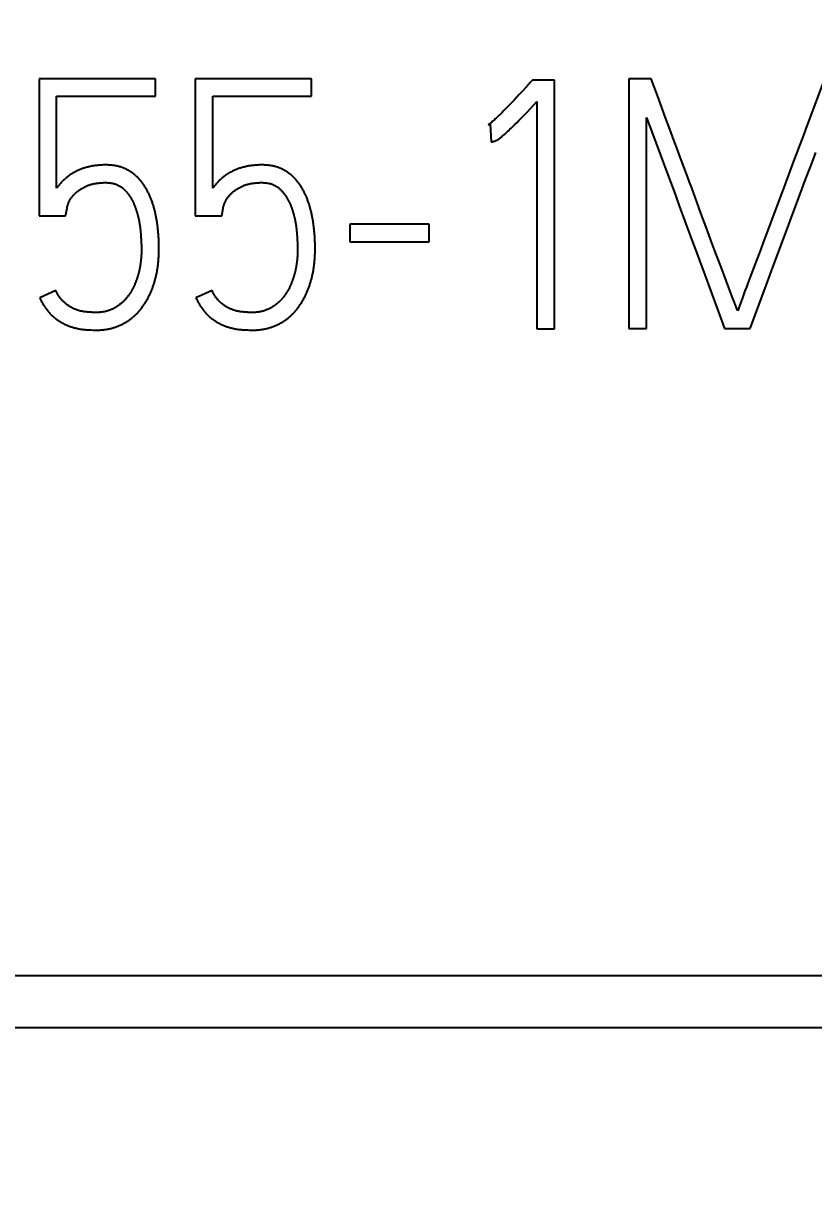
# Model space of a CAD drawing. Extents: x 0 to 420, y 0 to 297.
# Drawn here: x 127.45 to 132.51, y 168.57 to 176.15 of the extents above; entities that cross this region are included whole.
import ezdxf
from ezdxf.enums import TextEntityAlignment as Align

# ---------------------------------------------------------------- set-up
doc = ezdxf.new("R2010")
doc.units = 0
doc.header["$LTSCALE"] = 23.1
for name, color, linetype in [('10000_FRONT', 7, 'CONTINUOUS'), ('10100_DIM_FRONT', 7, 'CONTINUOUS'), ('10500_FRONT_LABELING', 7, 'CONTINUOUS')]:
    doc.layers.add(name, color=color, linetype=linetype)
doc.dimstyles.get("Standard").update_dxf_attribs({"dimtxt": 2.5, "dimasz": 2.5, "dimexe": 1.25, "dimexo": 0.625, "dimtad": 1, "dimcen": 2.5, "dimazin": 3, "dimtfac": 1, "dimtmove": 0, "dimatfit": 3})

# ---------------------------------------------------------------- blocks, each defined once
blk = doc.blocks.new('*D0')
at = {"layer": '10100_DIM_FRONT', "linetype": 'CONTINUOUS'}
for p, q in [((107.530749, 192.195968), (107.530749, 134.211085)), ((143.030749, 192.195968), (143.030749, 134.211085)), ((107.530749, 136.211085), (125.280749, 136.211085)), ((143.030749, 136.211085), (125.280749, 136.211085))]:
    blk.add_line(p, q, dxfattribs=at)
for points in [[(111.030749, 136.711085), (107.530749, 136.211085), (111.030749, 135.711085)], [(139.530749, 135.711085), (143.030749, 136.211085), (139.530749, 136.711085)]]:
    blk.add_solid(points, dxfattribs=at)
blk.add_text('35,5', height=3.5, dxfattribs=at).set_placement((121.450091, 137.086085), (130.950091, 137.086085), align=Align.FIT)
blk = doc.blocks.new('*D1')
at = {"layer": '10100_DIM_FRONT', "linetype": 'CONTINUOUS'}
for p, q in [((143.030749, 192.195968), (143.030749, 124.458443)), ((99.530757, 151.746968), (99.530757, 124.458443)), ((99.530757, 126.458443), (121.280753, 126.458443)), ((143.030749, 126.458443), (121.280753, 126.458443))]:
    blk.add_line(p, q, dxfattribs=at)
for points in [[(103.030757, 126.958443), (99.530757, 126.458443), (103.030757, 125.958443)], [(139.530749, 125.958443), (143.030749, 126.458443), (139.530749, 126.958443)]]:
    blk.add_solid(points, dxfattribs=at)
blk.add_text('43,5', height=3.5, dxfattribs=at).set_placement((117.247464, 127.333443), (126.997464, 127.333443), align=Align.FIT)

msp = doc.modelspace()

# ---------------------------------------------------------------- linework, layer by layer
at = {"layer": '10000_FRONT', "color": 7, "linetype": 'CONTINUOUS'}
for p, q in [((107.5307, 170.0495), (143.0307, 170.0495)), ((107.5307, 169.7165), (143.0307, 169.7165))]:
    msp.add_line(p, q, dxfattribs=at)
at = {"layer": '10500_FRONT_LABELING', "color": 7, "linetype": 'CONTINUOUS'}
for p, q in [((127.5463, 175.797), (127.5463, 174.9182)), ((128.292, 175.797), (127.5463, 175.797)), ((128.292, 175.686), (128.292, 175.797)), ((128.5472, 175.797), (128.5472, 174.9182)), ((129.2928, 175.797), (128.5472, 175.797)), ((129.2928, 175.686), (129.2928, 175.797)), ((131.326, 175.797), (131.326, 174.197)), ((131.4693, 175.797), (131.326, 175.797)), ((131.5092, 175.6894), (131.4693, 175.797)), ((132.5799, 175.797), (132.4674, 175.4944)), ((130.708, 175.7881), (130.6923, 175.7703)), ((130.849, 175.7881), (130.708, 175.7881)), ((130.849, 174.1947), (130.849, 175.7881)), ((127.6583, 175.0957), (127.6583, 175.686)), ((127.6583, 175.686), (128.292, 175.686)), ((128.6592, 175.0957), (128.6592, 175.686)), ((128.6592, 175.686), (129.2928, 175.686)), ((130.5756, 175.6446), (130.5601, 175.6284)), ((130.591, 175.6608), (130.5756, 175.6446)), ((130.6063, 175.6771), (130.591, 175.6608)), ((130.6216, 175.6935), (130.6063, 175.6771)), ((130.6368, 175.7099), (130.6216, 175.6935)), ((130.6973, 175.6083), (130.7371, 175.6505)), ((130.7371, 175.6505), (130.7371, 174.1947)), ((130.5342, 175.6016), (130.5237, 175.5909)), ((130.5446, 175.6123), (130.5342, 175.6016)), ((130.5601, 175.6284), (130.5446, 175.6123)), ((130.65, 175.5589), (130.6719, 175.5816)), ((130.6719, 175.5816), (130.6973, 175.6083)), ((130.4236, 175.5018), (130.437, 175.5063)), ((130.437, 175.5063), (130.4438, 175.3931)), ((130.5795, 175.4879), (130.5871, 175.4952)), ((130.5871, 175.4952), (130.5983, 175.5063)), ((130.5983, 175.5063), (130.6095, 175.5175)), ((130.6095, 175.5175), (130.6206, 175.5287)), ((130.6206, 175.5287), (130.6354, 175.5437)), ((130.6354, 175.5437), (130.65, 175.5589)), ((131.4402, 174.197), (131.4402, 175.5484)), ((132.4674, 175.4944), (132.4391, 175.4188)), ((130.5567, 175.466), (130.5643, 175.4733)), ((130.5643, 175.4733), (130.572, 175.4805)), ((130.572, 175.4805), (130.5795, 175.4879)), ((131.6154, 175.4025), (131.5888, 175.4742)), ((132.4391, 175.4188), (132.4202, 175.3684)), ((131.4988, 175.3879), (131.5758, 175.182)), ((131.6355, 175.3487), (131.6154, 175.4025)), ((131.6556, 175.295), (131.6355, 175.3487)), ((132.4202, 175.3684), (132.4013, 175.3181)), ((131.7027, 175.1697), (131.6556, 175.295)), ((132.3822, 175.2678), (132.325, 175.1168)), ((132.4013, 175.3181), (132.3822, 175.2678)), ((132.4894, 175.2316), (132.5067, 175.2775)), ((132.5067, 175.2775), (132.524, 175.3234)), ((132.4549, 175.1397), (132.4894, 175.2316)), ((131.5758, 175.182), (131.5929, 175.1363)), ((131.5929, 175.1363), (131.6098, 175.0904)), ((131.716, 175.1339), (131.7027, 175.1697)), ((131.7292, 175.098), (131.716, 175.1339)), ((132.325, 175.1168), (132.306, 175.0665)), ((132.4376, 175.0937), (132.4549, 175.1397)), ((131.6098, 175.0904), (131.6267, 175.0446)), ((131.6267, 175.0446), (131.6519, 174.9758)), ((131.7423, 175.062), (131.7292, 175.098)), ((131.7617, 175.008), (131.7423, 175.062)), ((132.306, 175.0665), (132.1931, 174.7641)), ((132.3946, 174.9788), (132.4376, 175.0937)), ((127.7165, 174.9182), (127.7255, 174.967)), ((128.7174, 174.9182), (128.7264, 174.967)), ((131.6519, 174.9758), (131.6771, 174.9071)), ((131.7747, 174.9721), (131.7617, 175.008)), ((131.7878, 174.9361), (131.7747, 174.9721)), ((132.3688, 174.9098), (132.3946, 174.9788)), ((127.5463, 174.9182), (127.7165, 174.9182)), ((128.5472, 174.9182), (128.7174, 174.9182)), ((131.6771, 174.9071), (131.6941, 174.8613)), ((131.801, 174.9003), (131.7878, 174.9361)), ((131.8209, 174.8464), (131.801, 174.9003)), ((132.3517, 174.8638), (132.3688, 174.9098)), ((128.1958, 174.8232), (128.1966, 174.8143)), ((128.1966, 174.8143), (128.1974, 174.8053)), ((129.1966, 174.8232), (129.1975, 174.8143)), ((129.1975, 174.8143), (129.1983, 174.8053)), ((129.5369, 174.8649), (129.5369, 174.7518)), ((130.0474, 174.8649), (129.5369, 174.8649)), ((130.0474, 174.7518), (130.0474, 174.8649)), ((131.6941, 174.8613), (131.7198, 174.7927)), ((131.8409, 174.7927), (131.8209, 174.8464)), ((132.3177, 174.7717), (132.3517, 174.8638)), ((128.1974, 174.8053), (128.1981, 174.7964)), ((128.1981, 174.7964), (128.1988, 174.7875)), ((128.1988, 174.7875), (128.1994, 174.7785)), ((128.1994, 174.7785), (128.2, 174.7696)), ((128.2, 174.7696), (128.2005, 174.7607)), ((128.2005, 174.7607), (128.201, 174.7517)), ((128.201, 174.7517), (128.2015, 174.7428)), ((129.1983, 174.8053), (129.199, 174.7964)), ((129.199, 174.7964), (129.1997, 174.7875)), ((129.1997, 174.7875), (129.2003, 174.7785)), ((129.2003, 174.7785), (129.2009, 174.7696)), ((129.2009, 174.7696), (129.2014, 174.7607)), ((129.2014, 174.7607), (129.2019, 174.7517)), ((129.2019, 174.7517), (129.2023, 174.7428)), ((129.5369, 174.7518), (130.0474, 174.7518)), ((131.7198, 174.7927), (131.7283, 174.7698)), ((131.7283, 174.7698), (131.7453, 174.724)), ((131.861, 174.7389), (131.8409, 174.7927)), ((131.8879, 174.6673), (131.861, 174.7389)), ((132.1931, 174.7641), (132.1647, 174.6885)), ((132.3005, 174.7257), (132.3177, 174.7717)), ((128.3144, 174.7146), (128.3143, 174.7257)), ((129.3153, 174.7146), (129.3152, 174.7257)), ((131.7453, 174.724), (131.7621, 174.6781)), ((131.9148, 174.5957), (131.8879, 174.6673)), ((132.1647, 174.6885), (132.1458, 174.6382)), ((132.2401, 174.5649), (132.3005, 174.7257)), ((131.9893, 174.399), (131.9148, 174.5957)), ((132.1458, 174.6382), (132.1078, 174.5375)), ((131.8125, 174.5406), (131.9226, 174.2428)), ((132.1078, 174.5375), (132.0889, 174.4871)), ((132.2143, 174.4959), (132.2401, 174.5649)), ((127.6538, 174.4389), (127.5508, 174.3923)), ((128.6547, 174.4389), (128.5517, 174.3923)), ((132.1801, 174.404), (132.2143, 174.4959)), ((132.0029, 174.3633), (131.9893, 174.399)), ((132.1372, 174.289), (132.1801, 174.404)), ((132.0335, 174.3355), (132.0246, 174.3101)), ((132.1029, 174.197), (132.1372, 174.289)), ((131.9226, 174.2428), (131.9395, 174.197)), ((127.8699, 174.1873), (127.881, 174.1867)), ((127.881, 174.1867), (127.892, 174.1863)), ((128.8708, 174.1873), (128.8818, 174.1867)), ((128.8818, 174.1867), (128.8929, 174.1863)), ((130.7371, 174.1947), (130.849, 174.1947)), ((131.326, 174.197), (131.4402, 174.197)), ((131.9395, 174.197), (132.1029, 174.197))]:
    msp.add_line(p, q, dxfattribs=at)
for points in [[(130.6823, 175.7592), (130.6722, 175.7482), (130.6368, 175.7099)], [(130.6923, 175.7703), (130.6873, 175.7648), (130.6823, 175.7592)], [(131.5888, 175.4742), (131.5557, 175.5639), (131.549, 175.5818), (131.5092, 175.6894)], [(130.5237, 175.5909), (130.5132, 175.5804), (130.5079, 175.5751), (130.5026, 175.5699), (130.4972, 175.5647), (130.4918, 175.5596), (130.4864, 175.5545), (130.481, 175.5494), (130.4755, 175.5443), (130.4699, 175.5394), (130.4644, 175.5344), (130.4588, 175.5295), (130.4531, 175.5247), (130.4474, 175.5198), (130.4417, 175.5151), (130.4358, 175.5105), (130.4298, 175.506), (130.4267, 175.5039), (130.4236, 175.5018)], [(131.4402, 175.5484), (131.4483, 175.5254), (131.4566, 175.5024), (131.4649, 175.4795), (131.4733, 175.4565), (131.4818, 175.4336), (131.4988, 175.3879)], [(130.4438, 175.3931), (130.4464, 175.3932), (130.4491, 175.3934), (130.4517, 175.3938), (130.4543, 175.3942), (130.4595, 175.3953), (130.4621, 175.396), (130.4646, 175.3967), (130.4671, 175.3975), (130.4697, 175.3984), (130.4721, 175.3994), (130.4745, 175.4005), (130.4792, 175.403), (130.4837, 175.4057), (130.4881, 175.4086), (130.4924, 175.4116), (130.4967, 175.4147), (130.501, 175.4179), (130.5051, 175.4211), (130.5093, 175.4243), (130.5134, 175.4277), (130.5174, 175.431), (130.5215, 175.4344), (130.5255, 175.4378), (130.5294, 175.4413), (130.5334, 175.4447), (130.5373, 175.4483), (130.5412, 175.4518), (130.5451, 175.4553), (130.549, 175.4589), (130.5567, 175.466)], [(128.3143, 174.7257), (128.3142, 174.7312), (128.3141, 174.7368), (128.314, 174.7423), (128.3138, 174.7478), (128.3137, 174.7534), (128.3135, 174.7589), (128.3132, 174.7644), (128.313, 174.77), (128.3127, 174.7755), (128.3124, 174.781), (128.312, 174.7865), (128.3117, 174.792), (128.3113, 174.7975), (128.3109, 174.803), (128.3104, 174.8086), (128.31, 174.8141), (128.3095, 174.8196), (128.3089, 174.8251), (128.3084, 174.8306), (128.3078, 174.8361), (128.3072, 174.8415), (128.3065, 174.847), (128.3059, 174.8525), (128.3052, 174.858), (128.3044, 174.8635), (128.3037, 174.869), (128.3029, 174.8744), (128.3021, 174.8799), (128.3012, 174.8854), (128.3003, 174.8908), (128.2994, 174.8963), (128.2984, 174.9018), (128.2974, 174.9072), (128.2964, 174.9127), (128.2953, 174.9181), (128.2942, 174.9236), (128.2931, 174.929), (128.2919, 174.9345), (128.2907, 174.9399), (128.2894, 174.9453), (128.2881, 174.9508), (128.2867, 174.9562), (128.2853, 174.9616), (128.2838, 174.967), (128.2823, 174.9724), (128.2808, 174.9777), (128.2792, 174.9831), (128.2776, 174.9884), (128.2759, 174.9937), (128.2742, 174.999), (128.2724, 175.0043), (128.2706, 175.0095), (128.2687, 175.0148), (128.2668, 175.02), (128.2648, 175.0252), (128.2627, 175.0304), (128.2606, 175.0355), (128.2585, 175.0407), (128.2563, 175.0458), (128.254, 175.0509), (128.2517, 175.0559), (128.2493, 175.061), (128.2468, 175.066), (128.2443, 175.071), (128.2417, 175.076), (128.2391, 175.0809), (128.2364, 175.0858), (128.2336, 175.0907), (128.2308, 175.0955), (128.2279, 175.1002), (128.225, 175.1049), (128.222, 175.1096), (128.2189, 175.1142), (128.2158, 175.1188), (128.2126, 175.1233), (128.2094, 175.1278), (128.206, 175.1322), (128.2026, 175.1366), (128.1992, 175.1409), (128.1957, 175.1451), (128.192, 175.1493), (128.1884, 175.1534), (128.1846, 175.1575), (128.1808, 175.1615), (128.1769, 175.1655), (128.1728, 175.1693), (128.1688, 175.1731), (128.1646, 175.1769), (128.1603, 175.1806), (128.156, 175.1841), (128.1515, 175.1876), (128.1471, 175.191), (128.1425, 175.1943), (128.1379, 175.1975), (128.1333, 175.2006), (128.1286, 175.2036), (128.1238, 175.2065), (128.119, 175.2093), (128.1141, 175.2119), (128.1092, 175.2145), (128.1042, 175.217), (128.0991, 175.2194), (128.094, 175.2217), (128.0888, 175.2238), (128.0835, 175.2259), (128.0782, 175.2278), (128.0729, 175.2297), (128.0676, 175.2314), (128.0622, 175.2329), (128.0568, 175.2344), (128.0514, 175.2358), (128.0459, 175.237), (128.0404, 175.2381), (128.035, 175.2392), (128.0294, 175.2401), (128.0239, 175.2409), (128.0184, 175.2417), (128.0128, 175.2423), (128.0072, 175.2429), (128.0016, 175.2433), (127.996, 175.2437), (127.9904, 175.244), (127.9848, 175.2442), (127.9792, 175.2444), (127.9736, 175.2444), (127.968, 175.2444), (127.9624, 175.2443), (127.9568, 175.2442), (127.9513, 175.244), (127.9457, 175.2437), (127.9402, 175.2433), (127.9346, 175.243), (127.9291, 175.2425), (127.9235, 175.242), (127.918, 175.2415), (127.9125, 175.2409), (127.907, 175.2402), (127.9015, 175.2395), (127.896, 175.2387), (127.8905, 175.2378), (127.885, 175.2368), (127.8796, 175.2358), (127.8741, 175.2347), (127.8686, 175.2335), (127.8632, 175.2322), (127.8578, 175.2309), (127.8523, 175.2294), (127.8469, 175.2279), (127.8415, 175.2264), (127.8361, 175.2247), (127.8308, 175.223), (127.8254, 175.2212), (127.8201, 175.2194), (127.8149, 175.2174), (127.8097, 175.2154), (127.8045, 175.2133), (127.7994, 175.2111), (127.7943, 175.2088), (127.7893, 175.2064), (127.7843, 175.2039), (127.7793, 175.2014), (127.7744, 175.1988), (127.7696, 175.196), (127.7648, 175.1932), (127.76, 175.1904), (127.7552, 175.1874), (127.7505, 175.1844), (127.7459, 175.1813), (127.7412, 175.1781), (127.7366, 175.1748), (127.7321, 175.1715), (127.7276, 175.1681), (127.7232, 175.1646), (127.7189, 175.1611), (127.7146, 175.1574), (127.7104, 175.1538), (127.7063, 175.15), (127.7022, 175.1462), (127.6982, 175.1424), (127.6942, 175.1384), (127.6903, 175.1345)], [(129.3152, 174.7257), (129.3151, 174.7312), (129.315, 174.7368), (129.3149, 174.7423), (129.3147, 174.7478), (129.3145, 174.7534), (129.3143, 174.7589), (129.3141, 174.7644), (129.3139, 174.77), (129.3136, 174.7755), (129.3133, 174.781), (129.3129, 174.7865), (129.3126, 174.792), (129.3122, 174.7975), (129.3118, 174.803), (129.3113, 174.8086), (129.3108, 174.8141), (129.3103, 174.8196), (129.3098, 174.8251), (129.3093, 174.8306), (129.3087, 174.8361), (129.3081, 174.8415), (129.3074, 174.847), (129.3068, 174.8525), (129.3061, 174.858), (129.3053, 174.8635), (129.3046, 174.869), (129.3038, 174.8744), (129.3029, 174.8799), (129.3021, 174.8854), (129.3012, 174.8908), (129.3003, 174.8963), (129.2993, 174.9018), (129.2983, 174.9072), (129.2973, 174.9127), (129.2962, 174.9181), (129.2951, 174.9236), (129.294, 174.929), (129.2928, 174.9345), (129.2915, 174.9399), (129.2903, 174.9453), (129.2889, 174.9508), (129.2876, 174.9562), (129.2862, 174.9616), (129.2847, 174.967), (129.2832, 174.9724), (129.2817, 174.9777), (129.2801, 174.9831), (129.2785, 174.9884), (129.2768, 174.9937), (129.2751, 174.999), (129.2733, 175.0043), (129.2714, 175.0095), (129.2696, 175.0148), (129.2676, 175.02), (129.2657, 175.0252), (129.2636, 175.0304), (129.2615, 175.0355), (129.2594, 175.0407), (129.2572, 175.0458), (129.2549, 175.0509), (129.2526, 175.0559), (129.2502, 175.061), (129.2477, 175.066), (129.2452, 175.071), (129.2426, 175.076), (129.24, 175.0809), (129.2373, 175.0858), (129.2345, 175.0907), (129.2317, 175.0955), (129.2288, 175.1002), (129.2259, 175.1049), (129.2229, 175.1096), (129.2198, 175.1142), (129.2167, 175.1188), (129.2135, 175.1233), (129.2102, 175.1278), (129.2069, 175.1322), (129.2035, 175.1366), (129.2001, 175.1409), (129.1965, 175.1451), (129.1929, 175.1493), (129.1892, 175.1534), (129.1855, 175.1575), (129.1817, 175.1615), (129.1777, 175.1655), (129.1737, 175.1693), (129.1696, 175.1731), (129.1655, 175.1769), (129.1612, 175.1806), (129.1569, 175.1841), (129.1524, 175.1876), (129.148, 175.191), (129.1434, 175.1943), (129.1388, 175.1975), (129.1342, 175.2006), (129.1295, 175.2036), (129.1247, 175.2065), (129.1199, 175.2093), (129.115, 175.2119), (129.1101, 175.2145), (129.105, 175.217), (129.1, 175.2194), (129.0948, 175.2217), (129.0897, 175.2238), (129.0844, 175.2259), (129.0791, 175.2278), (129.0738, 175.2297), (129.0684, 175.2314), (129.0631, 175.2329), (129.0577, 175.2344), (129.0522, 175.2358), (129.0468, 175.237), (129.0413, 175.2381), (129.0358, 175.2392), (129.0303, 175.2401), (129.0248, 175.2409), (129.0193, 175.2417), (129.0137, 175.2423), (129.0081, 175.2429), (129.0025, 175.2433), (128.9969, 175.2437), (128.9913, 175.244), (128.9857, 175.2442), (128.9801, 175.2444), (128.9745, 175.2444), (128.9689, 175.2444), (128.9633, 175.2443), (128.9577, 175.2442), (128.9521, 175.244), (128.9466, 175.2437), (128.941, 175.2433), (128.9355, 175.243), (128.93, 175.2425), (128.9244, 175.242), (128.9189, 175.2415), (128.9134, 175.2409), (128.9079, 175.2402), (128.9024, 175.2395), (128.8969, 175.2387), (128.8914, 175.2378), (128.8859, 175.2368), (128.8804, 175.2358), (128.875, 175.2347), (128.8695, 175.2335), (128.8641, 175.2322), (128.8586, 175.2309), (128.8532, 175.2294), (128.8478, 175.2279), (128.8424, 175.2264), (128.837, 175.2247), (128.8316, 175.223), (128.8263, 175.2212), (128.821, 175.2194), (128.8158, 175.2174), (128.8106, 175.2154), (128.8054, 175.2133), (128.8003, 175.2111), (128.7952, 175.2088), (128.7902, 175.2064), (128.7852, 175.2039), (128.7802, 175.2014), (128.7753, 175.1988), (128.7705, 175.196), (128.7656, 175.1932), (128.7609, 175.1904), (128.7561, 175.1874), (128.7514, 175.1844), (128.7467, 175.1813), (128.7421, 175.1781), (128.7375, 175.1748), (128.733, 175.1715), (128.7285, 175.1681), (128.7241, 175.1646), (128.7198, 175.1611), (128.7155, 175.1574), (128.7113, 175.1538), (128.7072, 175.15), (128.7031, 175.1462), (128.6991, 175.1424), (128.6951, 175.1384), (128.6912, 175.1345)], [(127.6903, 175.1345), (127.6865, 175.1304), (127.6828, 175.1263), (127.679, 175.1222), (127.6754, 175.1179), (127.6718, 175.1136), (127.6683, 175.1093), (127.6649, 175.1048), (127.6616, 175.1003), (127.6583, 175.0957)], [(127.7255, 174.967), (127.7261, 174.9716), (127.7271, 174.9761), (127.7283, 174.9805), (127.7296, 174.9848), (127.731, 174.9892), (127.7324, 174.9935), (127.7339, 174.9979), (127.7356, 175.0021), (127.7373, 175.0064), (127.7392, 175.0105), (127.7413, 175.0146), (127.7434, 175.0186), (127.7457, 175.0225), (127.7481, 175.0263), (127.7507, 175.0301), (127.7533, 175.0338), (127.756, 175.0374), (127.7587, 175.041), (127.7616, 175.0446), (127.7645, 175.0481), (127.7674, 175.0515), (127.7705, 175.0549), (127.7736, 175.0582), (127.7768, 175.0615), (127.78, 175.0646), (127.7834, 175.0677), (127.7868, 175.0707), (127.7902, 175.0736), (127.7938, 175.0764), (127.7974, 175.0791), (127.8011, 175.0818), (127.8048, 175.0844), (127.8086, 175.087), (127.8124, 175.0894), (127.8163, 175.0918), (127.8202, 175.0942), (127.8241, 175.0964), (127.828, 175.0987), (127.832, 175.1008), (127.836, 175.1029), (127.84, 175.1049), (127.8441, 175.1069), (127.8482, 175.1087), (127.8523, 175.1105), (127.8565, 175.1122), (127.8607, 175.1139), (127.865, 175.1154), (127.8693, 175.1169), (127.8736, 175.1183), (127.878, 175.1196), (127.8824, 175.1208), (127.8868, 175.1219), (127.8913, 175.123), (127.8957, 175.1239), (127.9002, 175.1248), (127.9046, 175.1256), (127.9091, 175.1264), (127.9136, 175.127), (127.9181, 175.1277), (127.9226, 175.1282), (127.927, 175.1288), (127.9315, 175.1292), (127.936, 175.1297), (127.9405, 175.1301), (127.945, 175.1304), (127.9495, 175.1307), (127.954, 175.1309), (127.9585, 175.1311), (127.9631, 175.1312), (127.9676, 175.1313), (127.9721, 175.1313), (127.9767, 175.1312), (127.9812, 175.1311), (127.9857, 175.1309), (127.9903, 175.1307), (127.9949, 175.1303), (127.9994, 175.1299), (128.0039, 175.1294), (128.0085, 175.1287), (128.0129, 175.128), (128.0174, 175.1272), (128.0218, 175.1262), (128.0262, 175.1251), (128.0306, 175.1239), (128.0349, 175.1226), (128.0392, 175.1211), (128.0435, 175.1195), (128.0477, 175.1177), (128.0519, 175.1158), (128.056, 175.1138), (128.0601, 175.1117), (128.064, 175.1094), (128.0678, 175.107), (128.0716, 175.1045), (128.0752, 175.1019), (128.0788, 175.0992), (128.0824, 175.0963), (128.0858, 175.0933), (128.0892, 175.0903), (128.0925, 175.0871), (128.0957, 175.0839), (128.0989, 175.0806), (128.1019, 175.0773), (128.1049, 175.0738), (128.1078, 175.0704), (128.1107, 175.0668), (128.1135, 175.0633), (128.1162, 175.0597), (128.1188, 175.056), (128.1214, 175.0523), (128.124, 175.0486), (128.1265, 175.0449), (128.129, 175.0411), (128.1314, 175.0372), (128.1338, 175.0334), (128.1361, 175.0295), (128.1383, 175.0255), (128.1406, 175.0216), (128.1427, 175.0176), (128.1448, 175.0136), (128.1469, 175.0095), (128.1489, 175.0054), (128.1508, 175.0013), (128.1527, 174.9972), (128.1545, 174.9931), (128.1562, 174.9889), (128.158, 174.9848), (128.1596, 174.9806), (128.1612, 174.9764), (128.1628, 174.9722), (128.1643, 174.968), (128.1658, 174.9637), (128.1673, 174.9595), (128.1687, 174.9552), (128.17, 174.951), (128.1714, 174.9467), (128.1727, 174.9424), (128.174, 174.9381), (128.1752, 174.9337), (128.1764, 174.9294), (128.1776, 174.9251), (128.1787, 174.9207), (128.1798, 174.9164), (128.1809, 174.912), (128.182, 174.9076), (128.183, 174.9032), (128.184, 174.8988), (128.1849, 174.8944), (128.1859, 174.89), (128.1867, 174.8856), (128.1876, 174.8811), (128.1884, 174.8767), (128.1892, 174.8722), (128.19, 174.8678), (128.1907, 174.8633), (128.1914, 174.8589), (128.192, 174.8544), (128.1926, 174.85), (128.1932, 174.8455), (128.1938, 174.841), (128.1943, 174.8366), (128.1948, 174.8321), (128.1953, 174.8277), (128.1958, 174.8232)], [(128.6912, 175.1345), (128.6874, 175.1304), (128.6836, 175.1263), (128.6799, 175.1222), (128.6763, 175.1179), (128.6727, 175.1136), (128.6692, 175.1093), (128.6658, 175.1048), (128.6624, 175.1003), (128.6592, 175.0957)], [(128.7264, 174.967), (128.727, 174.9716), (128.7279, 174.9761), (128.7292, 174.9805), (128.7305, 174.9848), (128.7319, 174.9892), (128.7333, 174.9935), (128.7348, 174.9979), (128.7365, 175.0021), (128.7382, 175.0064), (128.7401, 175.0105), (128.7421, 175.0146), (128.7443, 175.0186), (128.7466, 175.0225), (128.749, 175.0263), (128.7515, 175.0301), (128.7542, 175.0338), (128.7569, 175.0374), (128.7596, 175.041), (128.7625, 175.0446), (128.7654, 175.0481), (128.7683, 175.0515), (128.7714, 175.0549), (128.7745, 175.0582), (128.7777, 175.0615), (128.7809, 175.0646), (128.7843, 175.0677), (128.7877, 175.0707), (128.7911, 175.0736), (128.7947, 175.0764), (128.7983, 175.0791), (128.802, 175.0818), (128.8057, 175.0844), (128.8095, 175.087), (128.8133, 175.0894), (128.8172, 175.0918), (128.8211, 175.0942), (128.825, 175.0964), (128.8289, 175.0987), (128.8329, 175.1008), (128.8369, 175.1029), (128.8409, 175.1049), (128.845, 175.1069), (128.8491, 175.1087), (128.8532, 175.1105), (128.8574, 175.1122), (128.8616, 175.1139), (128.8659, 175.1154), (128.8702, 175.1169), (128.8745, 175.1183), (128.8789, 175.1196), (128.8833, 175.1208), (128.8877, 175.1219), (128.8922, 175.123), (128.8966, 175.1239), (128.9011, 175.1248), (128.9055, 175.1256), (128.91, 175.1264), (128.9145, 175.127), (128.919, 175.1277), (128.9234, 175.1282), (128.9279, 175.1288), (128.9324, 175.1292), (128.9369, 175.1297), (128.9414, 175.1301), (128.9459, 175.1304), (128.9504, 175.1307), (128.9549, 175.1309), (128.9594, 175.1311), (128.964, 175.1312), (128.9685, 175.1313), (128.973, 175.1313), (128.9775, 175.1312), (128.9821, 175.1311), (128.9866, 175.1309), (128.9912, 175.1307), (128.9957, 175.1303), (129.0003, 175.1299), (129.0048, 175.1294), (129.0093, 175.1287), (129.0138, 175.128), (129.0183, 175.1272), (129.0227, 175.1262), (129.0271, 175.1251), (129.0315, 175.1239), (129.0358, 175.1226), (129.0401, 175.1211), (129.0444, 175.1195), (129.0486, 175.1177), (129.0528, 175.1158), (129.0569, 175.1138), (129.0609, 175.1117), (129.0649, 175.1094), (129.0687, 175.107), (129.0725, 175.1045), (129.0761, 175.1019), (129.0797, 175.0992), (129.0832, 175.0963), (129.0867, 175.0933), (129.0901, 175.0903), (129.0934, 175.0871), (129.0966, 175.0839), (129.0997, 175.0806), (129.1028, 175.0773), (129.1058, 175.0738), (129.1087, 175.0704), (129.1116, 175.0668), (129.1143, 175.0633), (129.1171, 175.0597), (129.1197, 175.056), (129.1223, 175.0523), (129.1249, 175.0486), (129.1274, 175.0449), (129.1299, 175.0411), (129.1323, 175.0372), (129.1346, 175.0334), (129.137, 175.0295), (129.1392, 175.0255), (129.1414, 175.0216), (129.1436, 175.0176), (129.1457, 175.0136), (129.1478, 175.0095), (129.1498, 175.0054), (129.1517, 175.0013), (129.1536, 174.9972), (129.1554, 174.9931), (129.1571, 174.9889), (129.1588, 174.9848), (129.1605, 174.9806), (129.1621, 174.9764), (129.1637, 174.9722), (129.1652, 174.968), (129.1667, 174.9637), (129.1681, 174.9595), (129.1696, 174.9552), (129.1709, 174.951), (129.1723, 174.9467), (129.1736, 174.9424), (129.1748, 174.9381), (129.1761, 174.9337), (129.1773, 174.9294), (129.1784, 174.9251), (129.1796, 174.9207), (129.1807, 174.9164), (129.1818, 174.912), (129.1828, 174.9076), (129.1839, 174.9032), (129.1849, 174.8988), (129.1858, 174.8944), (129.1867, 174.89), (129.1876, 174.8856), (129.1885, 174.8811), (129.1893, 174.8767), (129.1901, 174.8722), (129.1909, 174.8678), (129.1916, 174.8633), (129.1923, 174.8589), (129.1929, 174.8544), (129.1935, 174.85), (129.1941, 174.8455), (129.1947, 174.841), (129.1952, 174.8366), (129.1957, 174.8321), (129.1962, 174.8277), (129.1966, 174.8232)], [(128.2015, 174.7428), (128.2018, 174.7338), (128.202, 174.7293), (128.2021, 174.7249), (128.2022, 174.7204), (128.2023, 174.7159), (128.2024, 174.7114), (128.2024, 174.707), (128.2024, 174.7025), (128.2024, 174.698), (128.2023, 174.6935), (128.2022, 174.689), (128.2021, 174.6845), (128.202, 174.6801), (128.2018, 174.6756), (128.2016, 174.6711), (128.2014, 174.6666)], [(129.2023, 174.7428), (129.2027, 174.7338), (129.2029, 174.7293), (129.203, 174.7249), (129.2031, 174.7204), (129.2032, 174.7159), (129.2032, 174.7114), (129.2033, 174.707), (129.2033, 174.7025), (129.2033, 174.698), (129.2032, 174.6935), (129.2031, 174.689), (129.203, 174.6845), (129.2029, 174.6801), (129.2027, 174.6756), (129.2025, 174.6711), (129.2023, 174.6666)], [(128.2014, 174.6666), (128.2011, 174.6621), (128.2008, 174.6576), (128.2005, 174.6531), (128.2001, 174.6486), (128.1997, 174.6441), (128.1993, 174.6396), (128.1988, 174.6351), (128.1983, 174.6306), (128.1978, 174.6261), (128.1973, 174.6216), (128.1967, 174.6172), (128.196, 174.6127), (128.1954, 174.6082), (128.1947, 174.6037), (128.1939, 174.5993), (128.1932, 174.5948), (128.1924, 174.5904), (128.1915, 174.5859), (128.1907, 174.5815), (128.1898, 174.5771), (128.1888, 174.5727), (128.1878, 174.5683), (128.1868, 174.5639), (128.1858, 174.5595), (128.1847, 174.5552), (128.1836, 174.5508), (128.1825, 174.5464), (128.1813, 174.5421), (128.1801, 174.5378), (128.1788, 174.5334), (128.1775, 174.5291), (128.1762, 174.5248), (128.1749, 174.5205), (128.1734, 174.5162), (128.172, 174.512), (128.1705, 174.5077), (128.169, 174.5034), (128.1674, 174.4992), (128.1658, 174.495), (128.1641, 174.4907), (128.1624, 174.4865), (128.1607, 174.4824), (128.1589, 174.4782), (128.1571, 174.474), (128.1552, 174.4699), (128.1533, 174.4658), (128.1513, 174.4617), (128.1493, 174.4577), (128.1473, 174.4536), (128.1452, 174.4496), (128.1431, 174.4457), (128.1409, 174.4417), (128.1387, 174.4378), (128.1364, 174.4339), (128.1341, 174.43), (128.1318, 174.4262), (128.1294, 174.4224), (128.1269, 174.4186), (128.1244, 174.4149), (128.1218, 174.4112), (128.1192, 174.4075), (128.1165, 174.4039), (128.1138, 174.4003), (128.111, 174.3967), (128.1081, 174.3932), (128.1052, 174.3897), (128.1022, 174.3862), (128.0992, 174.3828), (128.0961, 174.3795), (128.0929, 174.3762), (128.0898, 174.373), (128.0865, 174.3698), (128.0832, 174.3667), (128.0799, 174.3636), (128.0765, 174.3607), (128.0731, 174.3577), (128.0697, 174.3548), (128.0662, 174.352), (128.0626, 174.3492), (128.059, 174.3465), (128.0553, 174.3438), (128.0516, 174.3412), (128.0479, 174.3387), (128.0441, 174.3362), (128.0402, 174.3338), (128.0363, 174.3314), (128.0323, 174.3291), (128.0284, 174.3269), (128.0243, 174.3248), (128.0203, 174.3228), (128.0162, 174.3208), (128.0121, 174.319), (128.008, 174.3172), (128.0038, 174.3155), (127.9996, 174.3139), (127.9954, 174.3123), (127.9912, 174.3109), (127.9869, 174.3095), (127.9826, 174.3082), (127.9782, 174.3071), (127.9739, 174.306), (127.9695, 174.3049), (127.965, 174.304), (127.9606, 174.3032), (127.9561, 174.3024), (127.9516, 174.3017), (127.947, 174.3011), (127.9425, 174.3006), (127.938, 174.3002), (127.9334, 174.2998), (127.9289, 174.2995), (127.9244, 174.2993), (127.9199, 174.2992), (127.9154, 174.2991), (127.9109, 174.299), (127.9063, 174.2991), (127.9018, 174.2991), (127.8973, 174.2992), (127.8928, 174.2994), (127.8883, 174.2995), (127.8838, 174.2997), (127.8793, 174.3), (127.8748, 174.3002), (127.8703, 174.3005), (127.8658, 174.3008), (127.8613, 174.3012), (127.8568, 174.3015), (127.8523, 174.302), (127.8478, 174.3024), (127.8433, 174.3029), (127.8388, 174.3035), (127.8343, 174.3041), (127.8298, 174.3047), (127.8253, 174.3055), (127.8208, 174.3063), (127.8164, 174.3072), (127.8119, 174.3082), (127.8076, 174.3093), (127.8032, 174.3105), (127.7989, 174.3117), (127.7946, 174.3131), (127.7903, 174.3145), (127.7861, 174.316), (127.7819, 174.3176), (127.7777, 174.3192), (127.7735, 174.321), (127.7694, 174.3228), (127.7653, 174.3247), (127.7613, 174.3267), (127.7573, 174.3288), (127.7533, 174.3309), (127.7493, 174.3332), (127.7454, 174.3355), (127.7415, 174.3379), (127.7377, 174.3403), (127.734, 174.3428), (127.7303, 174.3454), (127.7266, 174.3481), (127.723, 174.3508), (127.7195, 174.3535), (127.716, 174.3563), (127.7125, 174.3592), (127.7091, 174.3622), (127.7058, 174.3652), (127.7025, 174.3683), (127.6993, 174.3715), (127.6962, 174.3747), (127.6931, 174.3781), (127.6901, 174.3815), (127.6871, 174.385), (127.6843, 174.3886), (127.6815, 174.3922), (127.6789, 174.3958), (127.6763, 174.3995), (127.6737, 174.4033), (127.6713, 174.4071), (127.6689, 174.4109), (127.6666, 174.4148), (127.6643, 174.4188), (127.6621, 174.4227), (127.66, 174.4267), (127.6579, 174.4307), (127.6558, 174.4348), (127.6538, 174.4389)], [(128.311, 174.6258), (128.3115, 174.6313), (128.3119, 174.6368), (128.3123, 174.6424), (128.3126, 174.6479), (128.313, 174.6535), (128.3132, 174.659), (128.3135, 174.6646), (128.3137, 174.6702), (128.3139, 174.6757), (128.314, 174.6813), (128.3142, 174.6868), (128.3143, 174.6924), (128.3143, 174.698), (128.3144, 174.7035), (128.3144, 174.7146)], [(129.2023, 174.6666), (129.202, 174.6621), (129.2017, 174.6576), (129.2014, 174.6531), (129.201, 174.6486), (129.2006, 174.6441), (129.2002, 174.6396), (129.1997, 174.6351), (129.1992, 174.6306), (129.1987, 174.6261), (129.1981, 174.6216), (129.1975, 174.6172), (129.1969, 174.6127), (129.1962, 174.6082), (129.1955, 174.6037), (129.1948, 174.5993), (129.194, 174.5948), (129.1932, 174.5904), (129.1924, 174.5859), (129.1915, 174.5815), (129.1906, 174.5771), (129.1897, 174.5727), (129.1887, 174.5683), (129.1877, 174.5639), (129.1867, 174.5595), (129.1856, 174.5552), (129.1845, 174.5508), (129.1834, 174.5464), (129.1822, 174.5421), (129.181, 174.5378), (129.1797, 174.5334), (129.1784, 174.5291), (129.1771, 174.5248), (129.1757, 174.5205), (129.1743, 174.5162), (129.1729, 174.512), (129.1714, 174.5077), (129.1699, 174.5034), (129.1683, 174.4992), (129.1667, 174.495), (129.165, 174.4907), (129.1633, 174.4865), (129.1616, 174.4824), (129.1598, 174.4782), (129.158, 174.474), (129.1561, 174.4699), (129.1542, 174.4658), (129.1522, 174.4617), (129.1502, 174.4577), (129.1482, 174.4536), (129.1461, 174.4496), (129.144, 174.4457), (129.1418, 174.4417), (129.1396, 174.4378), (129.1373, 174.4339), (129.135, 174.43), (129.1327, 174.4262), (129.1302, 174.4224), (129.1278, 174.4186), (129.1253, 174.4149), (129.1227, 174.4112), (129.1201, 174.4075), (129.1174, 174.4039), (129.1146, 174.4003), (129.1118, 174.3967), (129.109, 174.3932), (129.1061, 174.3897), (129.1031, 174.3862), (129.1, 174.3828), (129.097, 174.3795), (129.0938, 174.3762), (129.0906, 174.373), (129.0874, 174.3698), (129.0841, 174.3667), (129.0808, 174.3636), (129.0774, 174.3607), (129.074, 174.3577), (129.0705, 174.3548), (129.067, 174.352), (129.0635, 174.3492), (129.0599, 174.3465), (129.0562, 174.3438), (129.0525, 174.3412), (129.0488, 174.3387), (129.0449, 174.3362), (129.0411, 174.3338), (129.0372, 174.3314), (129.0332, 174.3291), (129.0292, 174.3269), (129.0252, 174.3248), (129.0212, 174.3228), (129.0171, 174.3208), (129.013, 174.319), (129.0089, 174.3172), (129.0047, 174.3155), (129.0005, 174.3139), (128.9963, 174.3123), (128.992, 174.3109), (128.9878, 174.3095), (128.9835, 174.3082), (128.9791, 174.3071), (128.9747, 174.306), (128.9703, 174.3049), (128.9659, 174.304), (128.9614, 174.3032), (128.957, 174.3024), (128.9524, 174.3017), (128.9479, 174.3011), (128.9434, 174.3006), (128.9389, 174.3002), (128.9343, 174.2998), (128.9298, 174.2995), (128.9253, 174.2993), (128.9208, 174.2992), (128.9163, 174.2991), (128.9117, 174.299), (128.9072, 174.2991), (128.9027, 174.2991), (128.8982, 174.2992), (128.8937, 174.2994), (128.8892, 174.2995), (128.8847, 174.2997), (128.8802, 174.3), (128.8757, 174.3002), (128.8712, 174.3005), (128.8667, 174.3008), (128.8622, 174.3012), (128.8577, 174.3015), (128.8532, 174.302), (128.8487, 174.3024), (128.8442, 174.3029), (128.8397, 174.3035), (128.8352, 174.3041), (128.8307, 174.3047), (128.8262, 174.3055), (128.8217, 174.3063), (128.8173, 174.3072), (128.8128, 174.3082), (128.8084, 174.3093), (128.8041, 174.3105), (128.7998, 174.3117), (128.7955, 174.3131), (128.7912, 174.3145), (128.787, 174.316), (128.7827, 174.3176), (128.7786, 174.3192), (128.7744, 174.321), (128.7703, 174.3228), (128.7662, 174.3247), (128.7622, 174.3267), (128.7581, 174.3288), (128.7541, 174.3309), (128.7502, 174.3332), (128.7463, 174.3355), (128.7424, 174.3379), (128.7386, 174.3403), (128.7349, 174.3428), (128.7312, 174.3454), (128.7275, 174.3481), (128.7239, 174.3508), (128.7203, 174.3535), (128.7168, 174.3563), (128.7134, 174.3592), (128.71, 174.3622), (128.7067, 174.3652), (128.7034, 174.3683), (128.7002, 174.3715), (128.697, 174.3747), (128.694, 174.3781), (128.691, 174.3815), (128.688, 174.385), (128.6852, 174.3886), (128.6824, 174.3922), (128.6797, 174.3958), (128.6772, 174.3995), (128.6746, 174.4033), (128.6722, 174.4071), (128.6698, 174.4109), (128.6675, 174.4148), (128.6652, 174.4188), (128.663, 174.4227), (128.6609, 174.4267), (128.6588, 174.4307), (128.6567, 174.4348), (128.6547, 174.4389)], [(129.3119, 174.6258), (129.3123, 174.6313), (129.3128, 174.6368), (129.3132, 174.6424), (129.3135, 174.6479), (129.3138, 174.6535), (129.3141, 174.659), (129.3144, 174.6646), (129.3146, 174.6702), (129.3148, 174.6757), (129.3149, 174.6813), (129.315, 174.6868), (129.3151, 174.6924), (129.3152, 174.698), (129.3152, 174.7035), (129.3153, 174.7146)], [(131.7621, 174.6781), (131.7789, 174.6323), (131.8125, 174.5406)], [(127.892, 174.1863), (127.8976, 174.1861), (127.9031, 174.186), (127.9087, 174.1859), (127.9142, 174.1859), (127.9197, 174.1859), (127.9253, 174.186), (127.9308, 174.1862), (127.9363, 174.1865), (127.9418, 174.1868), (127.9473, 174.1873), (127.9529, 174.1877), (127.9584, 174.1883), (127.9639, 174.189), (127.9694, 174.1897), (127.9749, 174.1905), (127.9804, 174.1914), (127.9859, 174.1924), (127.9914, 174.1935), (127.9969, 174.1946), (128.0024, 174.1959), (128.0078, 174.1972), (128.0132, 174.1986), (128.0186, 174.2001), (128.024, 174.2016), (128.0293, 174.2033), (128.0346, 174.205), (128.0398, 174.2068), (128.0451, 174.2087), (128.0502, 174.2107), (128.0554, 174.2128), (128.0605, 174.2149), (128.0656, 174.2171), (128.0706, 174.2194), (128.0757, 174.2218), (128.0807, 174.2243), (128.0856, 174.2268), (128.0905, 174.2295), (128.0954, 174.2322), (128.1003, 174.235), (128.1051, 174.2378), (128.1098, 174.2408), (128.1146, 174.2438), (128.1192, 174.247), (128.1238, 174.2501), (128.1284, 174.2534), (128.1328, 174.2567), (128.1372, 174.2601), (128.1416, 174.2635), (128.1459, 174.267), (128.1501, 174.2706), (128.1543, 174.2742), (128.1584, 174.278), (128.1625, 174.2817), (128.1665, 174.2856), (128.1704, 174.2895), (128.1743, 174.2934), (128.1782, 174.2975), (128.1819, 174.3016), (128.1857, 174.3057), (128.1893, 174.31), (128.193, 174.3142), (128.1965, 174.3186), (128.2, 174.3229), (128.2034, 174.3274), (128.2068, 174.3318), (128.2101, 174.3363), (128.2133, 174.3408), (128.2165, 174.3454), (128.2196, 174.35), (128.2227, 174.3546), (128.2257, 174.3593), (128.2286, 174.364), (128.2315, 174.3687), (128.2343, 174.3735), (128.237, 174.3783), (128.2397, 174.3831), (128.2424, 174.3879), (128.245, 174.3928), (128.2476, 174.3977), (128.25, 174.4027), (128.2525, 174.4076), (128.2549, 174.4127), (128.2572, 174.4177), (128.2595, 174.4227), (128.2618, 174.4278), (128.264, 174.4329), (128.2661, 174.4381), (128.2683, 174.4432), (128.2703, 174.4484), (128.2723, 174.4536), (128.2743, 174.4589), (128.2762, 174.4641), (128.2781, 174.4693), (128.2799, 174.4746), (128.2816, 174.4799), (128.2833, 174.4852), (128.285, 174.4905), (128.2866, 174.4958), (128.2882, 174.5011), (128.2897, 174.5064), (128.2911, 174.5117), (128.2925, 174.5171), (128.2939, 174.5224), (128.2952, 174.5278), (128.2965, 174.5331), (128.2977, 174.5385), (128.2989, 174.5439), (128.3, 174.5493), (128.3011, 174.5547), (128.3021, 174.5601), (128.3031, 174.5655), (128.304, 174.571), (128.3049, 174.5764), (128.3058, 174.5819), (128.3066, 174.5873), (128.3073, 174.5928), (128.308, 174.5983), (128.3087, 174.6038), (128.3093, 174.6092), (128.3099, 174.6147), (128.3105, 174.6203), (128.311, 174.6258)], [(128.8929, 174.1863), (128.8985, 174.1861), (128.904, 174.186), (128.9095, 174.1859), (128.9151, 174.1859), (128.9206, 174.1859), (128.9261, 174.186), (128.9317, 174.1862), (128.9372, 174.1865), (128.9427, 174.1868), (128.9482, 174.1873), (128.9537, 174.1877), (128.9593, 174.1883), (128.9648, 174.189), (128.9703, 174.1897), (128.9758, 174.1905), (128.9813, 174.1914), (128.9868, 174.1924), (128.9923, 174.1935), (128.9978, 174.1946), (129.0033, 174.1959), (129.0087, 174.1972), (129.0141, 174.1986), (129.0195, 174.2001), (129.0249, 174.2016), (129.0302, 174.2033), (129.0355, 174.205), (129.0407, 174.2068), (129.0459, 174.2087), (129.0511, 174.2107), (129.0563, 174.2128), (129.0614, 174.2149), (129.0665, 174.2171), (129.0715, 174.2194), (129.0766, 174.2218), (129.0815, 174.2243), (129.0865, 174.2268), (129.0914, 174.2295), (129.0963, 174.2322), (129.1012, 174.235), (129.106, 174.2378), (129.1107, 174.2408), (129.1154, 174.2438), (129.1201, 174.247), (129.1247, 174.2501), (129.1292, 174.2534), (129.1337, 174.2567), (129.1381, 174.2601), (129.1425, 174.2635), (129.1468, 174.267), (129.151, 174.2706), (129.1552, 174.2742), (129.1593, 174.278), (129.1634, 174.2817), (129.1674, 174.2856), (129.1713, 174.2895), (129.1752, 174.2934), (129.179, 174.2975), (129.1828, 174.3016), (129.1866, 174.3057), (129.1902, 174.31), (129.1938, 174.3142), (129.1974, 174.3186), (129.2009, 174.3229), (129.2043, 174.3274), (129.2077, 174.3318), (129.211, 174.3363), (129.2142, 174.3408), (129.2174, 174.3454), (129.2205, 174.35), (129.2235, 174.3546), (129.2265, 174.3593), (129.2295, 174.364), (129.2323, 174.3687), (129.2352, 174.3735), (129.2379, 174.3783), (129.2406, 174.3831), (129.2433, 174.3879), (129.2459, 174.3928), (129.2484, 174.3977), (129.2509, 174.4027), (129.2534, 174.4076), (129.2558, 174.4127), (129.2581, 174.4177), (129.2604, 174.4227), (129.2627, 174.4278), (129.2649, 174.4329), (129.267, 174.4381), (129.2691, 174.4432), (129.2712, 174.4484), (129.2732, 174.4536), (129.2752, 174.4589), (129.2771, 174.4641), (129.2789, 174.4693), (129.2808, 174.4746), (129.2825, 174.4799), (129.2842, 174.4852), (129.2859, 174.4905), (129.2875, 174.4958), (129.289, 174.5011), (129.2905, 174.5064), (129.292, 174.5117), (129.2934, 174.5171), (129.2948, 174.5224), (129.2961, 174.5278), (129.2973, 174.5331), (129.2986, 174.5385), (129.2997, 174.5439), (129.3009, 174.5493), (129.3019, 174.5547), (129.303, 174.5601), (129.304, 174.5655), (129.3049, 174.571), (129.3058, 174.5764), (129.3066, 174.5819), (129.3074, 174.5873), (129.3082, 174.5928), (129.3089, 174.5983), (129.3096, 174.6038), (129.3102, 174.6092), (129.3108, 174.6147), (129.3114, 174.6203), (129.3119, 174.6258)], [(132.0889, 174.4871), (132.0795, 174.4619), (132.0702, 174.4367), (132.061, 174.4114), (132.0518, 174.3861), (132.0335, 174.3355)], [(127.5508, 174.3923), (127.5532, 174.3873), (127.5556, 174.3823), (127.558, 174.3774), (127.5605, 174.3725), (127.563, 174.3677), (127.5656, 174.3629), (127.5683, 174.3581), (127.571, 174.3533), (127.5738, 174.3487), (127.5766, 174.344), (127.5795, 174.3394), (127.5824, 174.3348), (127.5854, 174.3303), (127.5885, 174.3258), (127.5917, 174.3214), (127.595, 174.3171), (127.5983, 174.3127), (127.6017, 174.3085), (127.6052, 174.3043), (127.6088, 174.3002), (127.6125, 174.2961), (127.6162, 174.2921), (127.6201, 174.2881), (127.624, 174.2843), (127.6281, 174.2804), (127.6322, 174.2767), (127.6363, 174.273), (127.6405, 174.2695), (127.6448, 174.266), (127.6491, 174.2626), (127.6535, 174.2592), (127.6579, 174.256), (127.6623, 174.2528), (127.6668, 174.2496), (127.6714, 174.2466), (127.6759, 174.2435), (127.6806, 174.2406), (127.6852, 174.2377), (127.6899, 174.2349), (127.6947, 174.2322), (127.6995, 174.2296), (127.7044, 174.227), (127.7093, 174.2245), (127.7142, 174.2221), (127.7193, 174.2198), (127.7244, 174.2176), (127.7295, 174.2155), (127.7347, 174.2134), (127.7399, 174.2115), (127.7451, 174.2096), (127.7503, 174.2078), (127.7556, 174.2061), (127.7608, 174.2044), (127.7661, 174.2029), (127.7714, 174.2014), (127.7768, 174.1999), (127.7821, 174.1986), (127.7875, 174.1973), (127.7928, 174.1961), (127.7982, 174.1949), (127.8036, 174.1939), (127.8091, 174.1929), (127.8145, 174.1921), (127.82, 174.1913), (127.8255, 174.1906), (127.8311, 174.19), (127.8366, 174.1895), (127.8421, 174.189), (127.8477, 174.1886), (127.8532, 174.1882), (127.8588, 174.1879), (127.8699, 174.1873)], [(128.5517, 174.3923), (128.5541, 174.3873), (128.5565, 174.3823), (128.5589, 174.3774), (128.5614, 174.3725), (128.5639, 174.3677), (128.5665, 174.3629), (128.5692, 174.3581), (128.5719, 174.3533), (128.5746, 174.3487), (128.5775, 174.344), (128.5803, 174.3394), (128.5833, 174.3348), (128.5863, 174.3303), (128.5894, 174.3258), (128.5926, 174.3214), (128.5958, 174.3171), (128.5992, 174.3127), (128.6026, 174.3085), (128.6061, 174.3043), (128.6097, 174.3002), (128.6134, 174.2961), (128.6171, 174.2921), (128.621, 174.2881), (128.6249, 174.2843), (128.6289, 174.2804), (128.633, 174.2767), (128.6372, 174.273), (128.6414, 174.2695), (128.6457, 174.266), (128.65, 174.2626), (128.6543, 174.2592), (128.6588, 174.256), (128.6632, 174.2528), (128.6677, 174.2496), (128.6722, 174.2466), (128.6768, 174.2435), (128.6814, 174.2406), (128.6861, 174.2377), (128.6908, 174.2349), (128.6956, 174.2322), (128.7004, 174.2296), (128.7052, 174.227), (128.7102, 174.2245), (128.7151, 174.2221), (128.7202, 174.2198), (128.7252, 174.2176), (128.7304, 174.2155), (128.7355, 174.2134), (128.7407, 174.2115), (128.746, 174.2096), (128.7512, 174.2078), (128.7565, 174.2061), (128.7617, 174.2044), (128.767, 174.2029), (128.7723, 174.2014), (128.7776, 174.1999), (128.783, 174.1986), (128.7883, 174.1973), (128.7937, 174.1961), (128.7991, 174.1949), (128.8045, 174.1939), (128.81, 174.1929), (128.8154, 174.1921), (128.8209, 174.1913), (128.8264, 174.1906), (128.8319, 174.19), (128.8375, 174.1895), (128.843, 174.189), (128.8486, 174.1886), (128.8541, 174.1882), (128.8597, 174.1879), (128.8708, 174.1873)], [(132.0246, 174.3101), (132.0169, 174.3277), (132.0098, 174.3454), (132.0029, 174.3633)]]:
    msp.add_lwpolyline(points, dxfattribs=at)

# ---------------------------------------------------------------- dimensions: what is measured, and where the dimension line sits
at = {"layer": '10100_DIM_FRONT', "linetype": 'CONTINUOUS'}
for base, p1, picture, middle in [((143.0307, 126.4584), (99.5308, 151.747), '*D1', (122.1225, 129.0834)), ((143.0307, 136.2111), (107.5307, 192.196), '*D0', (126.2001, 138.8361))]:
    dim = msp.add_linear_dim(base=base, p1=p1, p2=(143.0307, 192.196), dimstyle='Standard', dxfattribs=at)
    dim.commit()
    dim.dimension.update_dxf_attribs({"geometry": picture, "text_midpoint": middle, "dimtype": 128})

doc.saveas('drawing.dxf')
